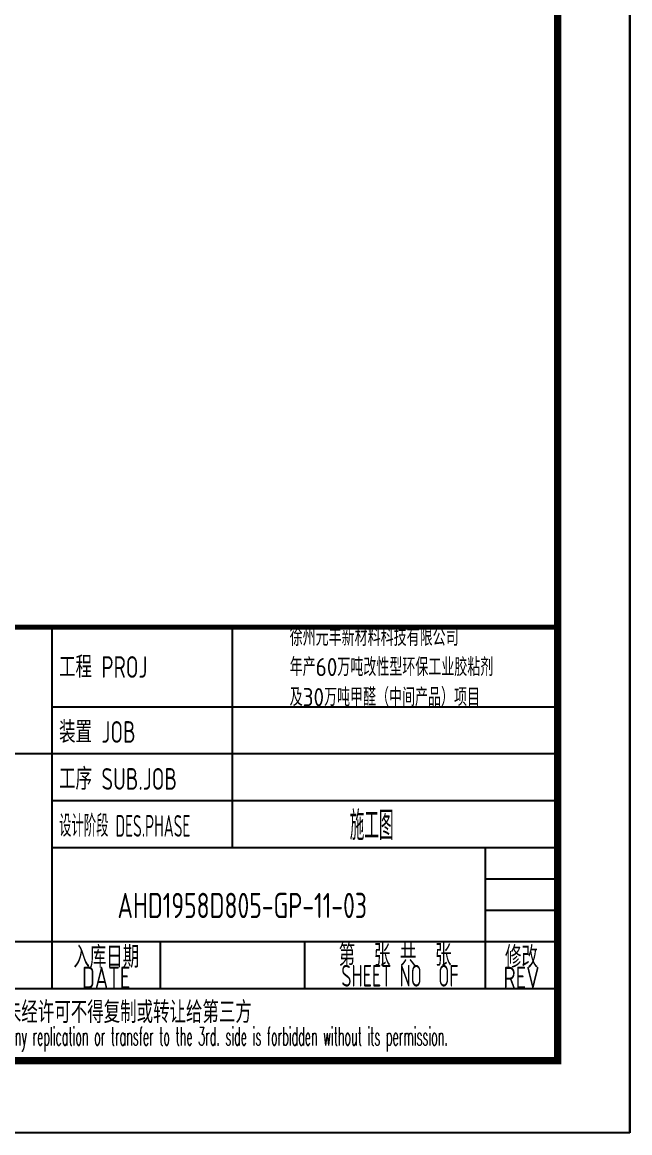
# Model space of a CAD drawing. Extents: x 84552 to 1115094, y -331058 to 102248.
# Drawn here: x 200291 to 204498, y 55935 to 63624 of the extents above; entities that cross this region are included whole.
import ezdxf
from ezdxf.enums import TextEntityAlignment as Align

# ---------------------------------------------------------------- set-up
doc = ezdxf.new("R2010")
doc.units = 0
doc.header["$LTSCALE"] = 1000
doc.header["$MEASUREMENT"] = 0
doc.layers.add('TEXT_给水', color=7, linetype='Continuous')
doc.styles.add('ECEC_TQ', font='txt_l.shx', dxfattribs={"bigfont": 'hztxt_l.shx'})
doc.styles.add('sceie', font='sceie.shx', dxfattribs={"width": 0.7, "bigfont": 'sceic.shx'})
doc.styles.get("Standard").update_dxf_attribs({"font": 'gbenor.shx', "bigfont": 'gbcbig.shx'})
doc.styles.add('TSSD_REIN', font='simplex.shx', dxfattribs={"width": 0.7, "bigfont": 'gbcbig.shx'})

msp = doc.modelspace()

# ---------------------------------------------------------------- linework, layer by layer
at = {"color": 0}
for p, q in [((204498.1, 97934.7), (204498.1, 55934.7)), ((204498.1, 55934.7), (204498.1, 97934.7)), ((204498.1, 55934.7), (174798.1, 55934.7))]:
    msp.add_line(p, q, dxfattribs=at)
for p, q in [((194992.5, 59434.7), (203996.3, 59434.7)), ((194992.5, 59434.7), (203996.3, 59434.7)), ((194992.5, 59434.7), (203996.3, 59434.7)), ((200498.1, 56934.7), (200498.1, 59434.7)), ((201748.1, 57909.7), (201748.1, 59434.7)), ((203998.1, 56434.7), (203998.1, 59434.7)), ((203998.1, 56434.7), (203998.1, 59434.7)), ((200498.1, 58884.7), (203998.1, 58884.7)), ((194998.1, 58559.7), (200498.1, 58559.7)), ((195038.1, 58559.7), (200538.1, 58559.7)), ((200498.1, 58559.7), (203998.1, 58559.7)), ((200498.1, 58234.7), (203998.1, 58234.7)), ((200498.1, 57909.7), (203998.1, 57909.7)), ((203498.1, 56934.7), (203498.1, 57909.7)), ((203498.1, 57693.1), (203998.1, 57693.1)), ((203498.1, 57476.4), (203998.1, 57476.4)), ((197748.1, 57259.7), (203998.1, 57259.7)), ((201248.1, 56934.7), (201248.1, 57259.7)), ((202248.1, 56934.7), (202248.1, 57259.7)), ((194998.1, 56934.7), (203998.1, 56934.7)), ((194998.1, 56434.7), (203998.1, 56434.7)), ((194998.1, 56434.7), (203998.1, 56434.7))]:
    msp.add_line(p, q)
at = {"color": 0, "const_width": 50}
msp.add_lwpolyline([(175298.1, 56434.7), (175298.1, 96684.7), (203998.1, 96684.7), (203998.1, 56434.7)], close=True, dxfattribs=at)
at = {"const_width": 35}
msp.add_lwpolyline([(203998.1, 59434.7), (194998.1, 59434.7)], dxfattribs=at)

# ---------------------------------------------------------------- texts
at = {"style": 'sceie'}
for s, width, p in [('工程 PROJ', 0.8, (200546.5, 59084.7)), ('装置 JOB', 0.8, (200546.5, 58634.7)), ('工序 SUB.JOB', 0.8, (200546.5, 58309.7)), ('设计阶段 DES.PHASE', 0.6, (200546.5, 57984.7))]:
    msp.add_text(s, height=150, dxfattribs=dict(at, width=width)).set_placement(p)
for s, height, style, width, p in [('施工图', 200, 'TSSD_REIN', 0.7, (202710.6, 58072.2)), ('入库日期', 150, 'sceie', 0.8, (200873.1, 57159.7)), ('第  张 共  张', 150, 'sceie', 0.8, (202873.1, 57172.2)), ('修改', 150, 'sceie', 0.8, (203748.1, 57159.7)), ('DATE', 150, 'sceie', 0.8, (200873.1, 57009.7)), ('SHEET NO  OF  ', 150, 'sceie', 0.7, (202963.7, 57022.2)), ('REV', 150, 'sceie', 0.8, (203748.1, 57009.7)), ('本文件专有权属安徽华东化工医药工程有限责任公司所有,未经许可不得复制或转让给第三方', 150, 'sceie', 0.8, (199583.6, 56760.3)), ('The proprietary right of this document belongs to Anhui Huadong Chemical And Medical Engineering  Co.,Ltd.  and any replication or transfer to the 3rd. side is forbidden without its permission. ', 125, 'ECEC_TQ', 0.45, (199498.1, 56584.7))]:
    msp.add_text(s, height=height, dxfattribs=dict(style=style, width=width)).set_placement(p, align=Align.MIDDLE)
at = {"insert": (202143.1, 59430.3), "char_height": 125, "width": 2172.188, "attachment_point": 1}
msp.add_mtext('徐州元丰新材料科技有限公司\\P年产60万吨改性型环保工业胶粘剂\\P及30万吨甲醛（中间产品）项目', dxfattribs=at)
at = {"layer": 'TEXT_给水', "color": 4, "style": 'sceie', "width": 0.8}
msp.add_text('AHD1958D805-GP-11-03', height=175, dxfattribs=at).set_placement((200951, 57421.1))

doc.saveas('drawing.dxf')
